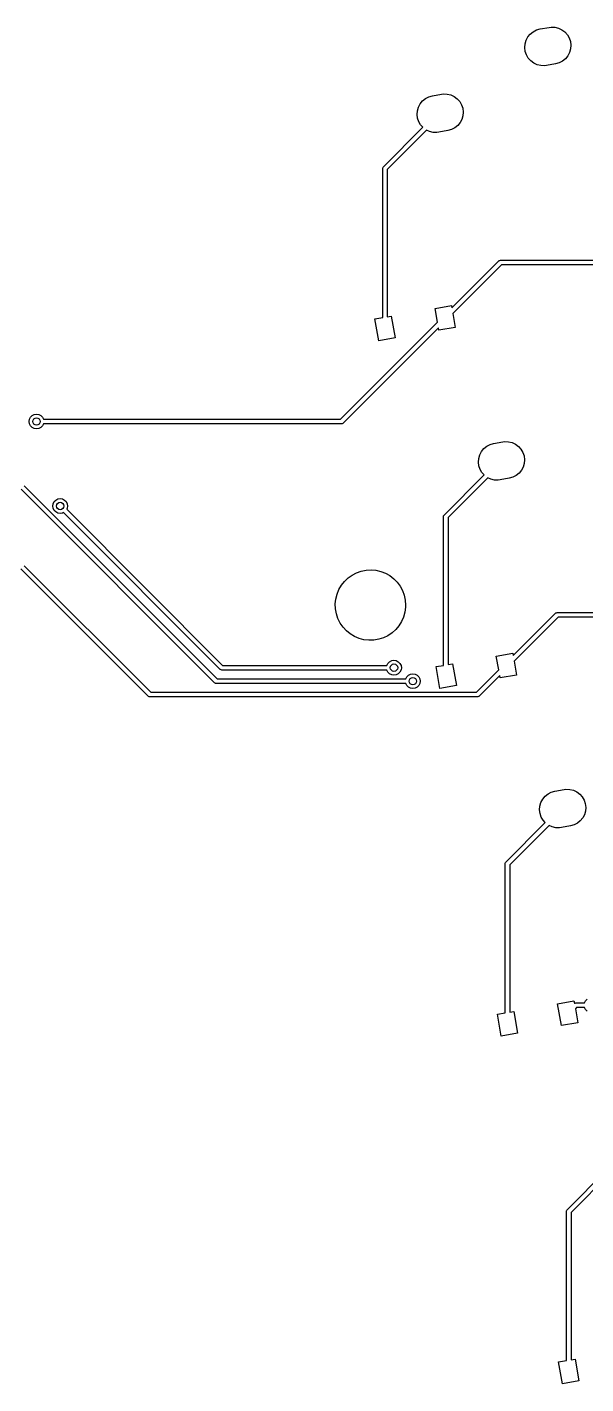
# Model space of a CAD drawing. Extents: x -73 to 321, y -180 to -25.
# Drawn here: x 162.3 to 192.5, y -129.4 to -56.2 of the extents above; entities that cross this region are included whole.
import ezdxf

# ---------------------------------------------------------------- set-up
doc = ezdxf.new("R2010")
doc.units = 0
doc.layers.add('BLACK', color=7, linetype='CONTINUOUS')

msp = doc.modelspace()

# ---------------------------------------------------------------- linework, layer by layer
at = {"layer": 'BLACK', "linetype": 'CONTINUOUS'}
for p, q in [((189.632, -56.4363), (189.811, -56.3433)), ((189.811, -56.3433), (190.006, -56.2882)), ((190.006, -56.2882), (190.498, -56.2014)), ((190.498, -56.2014), (190.602, -56.1887)), ((190.602, -56.1887), (190.804, -56.195)), ((190.804, -56.195), (191.001, -56.2419)), ((191.001, -56.2419), (191.184, -56.3273)), ((191.184, -56.3273), (191.346, -56.4478)), ((189.18, -57.294), (189.196, -57.0925)), ((189.196, -57.0925), (189.252, -56.8984)), ((189.252, -56.8984), (189.347, -56.7197)), ((189.347, -56.7197), (189.475, -56.5635)), ((189.475, -56.5635), (189.632, -56.4363)), ((191.346, -56.4478), (191.481, -56.5984)), ((191.481, -56.5984), (191.583, -56.7731)), ((191.583, -56.7731), (191.647, -56.9647)), ((191.647, -56.9647), (191.672, -57.1653)), ((189.204, -57.4946), (189.18, -57.294)), ((189.269, -57.6862), (189.204, -57.4946)), ((189.371, -57.8608), (189.269, -57.6862)), ((191.505, -57.7396), (191.377, -57.8958)), ((191.599, -57.5608), (191.505, -57.7396)), ((191.656, -57.3667), (191.599, -57.5608)), ((191.672, -57.1653), (191.656, -57.3667)), ((189.505, -58.0115), (189.371, -57.8608)), ((189.668, -58.132), (189.505, -58.0115)), ((189.851, -58.2174), (189.668, -58.132)), ((190.047, -58.2643), (189.851, -58.2174)), ((190.249, -58.2706), (190.047, -58.2643)), ((190.353, -58.2579), (190.249, -58.2706)), ((190.846, -58.171), (190.353, -58.2579)), ((191.04, -58.116), (190.846, -58.171)), ((191.22, -58.023), (191.04, -58.116)), ((191.377, -57.8958), (191.22, -58.023)), ((183.82, -60.0404), (183.999, -59.9474)), ((183.999, -59.9474), (184.193, -59.8923)), ((184.193, -59.8923), (184.686, -59.8055)), ((184.686, -59.8055), (184.79, -59.7927)), ((184.79, -59.7927), (184.992, -59.7991)), ((184.992, -59.7991), (185.188, -59.8459)), ((185.188, -59.8459), (185.372, -59.9313)), ((185.372, -59.9313), (185.534, -60.0519)), ((183.367, -60.8981), (183.384, -60.6966)), ((183.384, -60.6966), (183.44, -60.5025)), ((183.44, -60.5025), (183.534, -60.3237)), ((183.534, -60.3237), (183.662, -60.1676)), ((183.662, -60.1676), (183.82, -60.0404)), ((185.534, -60.0519), (185.669, -60.2025)), ((185.669, -60.2025), (185.77, -60.3772)), ((185.77, -60.3772), (185.835, -60.5688)), ((185.835, -60.5688), (185.859, -60.7694)), ((183.392, -61.0987), (183.367, -60.8981)), ((183.456, -61.2902), (183.392, -61.0987)), ((183.558, -61.4649), (183.456, -61.2902)), ((183.675, -61.5955), (183.558, -61.4649)), ((185.692, -61.3437), (185.564, -61.4999)), ((185.787, -61.1649), (185.692, -61.3437)), ((185.843, -60.9708), (185.787, -61.1649)), ((185.859, -60.7694), (185.843, -60.9708)), ((181.545, -63.7255), (183.675, -61.5955)), ((183.877, -61.7465), (181.758, -63.8657)), ((184.038, -61.8215), (183.877, -61.7465)), ((184.235, -61.8683), (184.038, -61.8215)), ((184.437, -61.8747), (184.235, -61.8683)), ((184.541, -61.8619), (184.437, -61.8747)), ((185.033, -61.7751), (184.541, -61.8619)), ((185.228, -61.7201), (185.033, -61.7751)), ((185.407, -61.6271), (185.228, -61.7201)), ((185.564, -61.4999), (185.407, -61.6271)), ((181.508, -63.8139), (181.511, -63.7919)), ((181.508, -71.8625), (181.508, -63.8139)), ((181.511, -63.7873), (181.512, -63.7848)), ((181.511, -63.7919), (181.511, -63.7873)), ((181.512, -63.7848), (181.513, -63.7784)), ((181.513, -63.7784), (181.53, -63.7525)), ((181.53, -63.7525), (181.545, -63.7255)), ((181.758, -63.8657), (181.758, -71.8184)), ((185.245, -71.3379), (187.78, -68.8032)), ((187.78, -68.8032), (187.798, -68.7898)), ((187.798, -68.7898), (187.801, -68.7864)), ((187.801, -68.7864), (187.803, -68.7856)), ((187.803, -68.7856), (187.808, -68.7817)), ((187.808, -68.7817), (187.839, -68.7752)), ((187.839, -68.7752), (187.868, -68.7666)), ((187.868, -68.7666), (199.871, -68.7666)), ((187.92, -69.0166), (185.298, -71.6385)), ((199.915, -69.0166), (187.92, -69.0166)), ((184.336, -71.3639), (185.222, -71.2076)), ((184.468, -72.1148), (184.336, -71.3639)), ((185.222, -71.2076), (185.245, -71.3379)), ((185.298, -71.6385), (185.43, -72.3894)), ((179.238, -77.345), (184.468, -72.1148)), ((184.521, -72.4154), (179.378, -77.5584)), ((181.086, -71.937), (181.508, -71.8625)), ((181.294, -73.1187), (181.086, -71.937)), ((181.758, -71.8184), (181.972, -71.7807)), ((181.972, -71.7807), (182.18, -72.9624)), ((184.544, -72.5457), (184.521, -72.4154)), ((185.43, -72.3894), (184.544, -72.5457)), ((182.18, -72.9624), (181.294, -73.1187)), ((162.414, -77.47), (162.434, -77.3464)), ((162.434, -77.5936), (162.414, -77.47)), ((162.434, -77.3464), (162.49, -77.2349)), ((162.49, -77.7051), (162.434, -77.5936)), ((162.49, -77.2349), (162.579, -77.1464)), ((162.579, -77.1464), (162.69, -77.0896)), ((162.69, -77.0896), (162.814, -77.07)), ((162.814, -77.07), (162.938, -77.0896)), ((162.938, -77.0896), (163.049, -77.1464)), ((163.049, -77.1464), (163.138, -77.2349)), ((163.138, -77.2349), (163.194, -77.345)), ((163.194, -77.595), (163.138, -77.7051)), ((163.194, -77.345), (179.238, -77.345)), ((179.29, -77.595), (163.194, -77.595)), ((179.319, -77.5863), (179.29, -77.595)), ((179.349, -77.5799), (179.319, -77.5863)), ((179.354, -77.576), (179.349, -77.5799)), ((179.357, -77.5752), (179.354, -77.576)), ((179.36, -77.5717), (179.357, -77.5752)), ((179.378, -77.5584), (179.36, -77.5717)), ((162.579, -77.7936), (162.49, -77.7051)), ((162.69, -77.8504), (162.579, -77.7936)), ((162.814, -77.87), (162.69, -77.8504)), ((162.938, -77.8504), (162.814, -77.87)), ((163.049, -77.7936), (162.938, -77.8504)), ((163.138, -77.7051), (163.049, -77.7936)), ((186.842, -79.0843), (186.97, -78.9281)), ((186.97, -78.9281), (187.128, -78.801)), ((187.128, -78.801), (187.307, -78.7079)), ((187.307, -78.7079), (187.501, -78.6529)), ((187.501, -78.6529), (187.994, -78.5661)), ((187.994, -78.5661), (188.098, -78.5533)), ((188.098, -78.5533), (188.3, -78.5597)), ((188.3, -78.5597), (188.496, -78.6065)), ((188.496, -78.6065), (188.68, -78.6919)), ((188.68, -78.6919), (188.842, -78.8124)), ((188.842, -78.8124), (188.977, -78.9631)), ((188.977, -78.9631), (189.078, -79.1378)), ((186.675, -79.6587), (186.692, -79.4572)), ((186.7, -79.8593), (186.675, -79.6587)), ((186.692, -79.4572), (186.748, -79.2631)), ((186.748, -79.2631), (186.842, -79.0843)), ((189.078, -79.1378), (189.143, -79.3293)), ((189.151, -79.7314), (189.095, -79.9255)), ((189.143, -79.3293), (189.167, -79.53)), ((189.167, -79.53), (189.151, -79.7314)), ((184.824, -82.5152), (186.983, -80.356)), ((187.185, -80.5071), (185.037, -82.6554)), ((186.764, -80.0508), (186.7, -79.8593)), ((186.866, -80.2255), (186.764, -80.0508)), ((186.983, -80.356), (186.866, -80.2255)), ((187.346, -80.5821), (187.185, -80.5071)), ((188.536, -80.4807), (188.341, -80.5357)), ((188.715, -80.3877), (188.536, -80.4807)), ((188.872, -80.2605), (188.715, -80.3877)), ((189, -80.1043), (188.872, -80.2605)), ((189.095, -79.9255), (189, -80.1043)), ((172.426, -91.5677), (161.98, -81.1225)), ((162.154, -80.9429), (172.566, -91.3543)), ((187.543, -80.6289), (187.346, -80.5821)), ((187.745, -80.6353), (187.543, -80.6289)), ((187.849, -80.6225), (187.745, -80.6353)), ((188.341, -80.5357), (187.849, -80.6225)), ((163.688, -82.0291), (163.708, -81.9055)), ((163.708, -81.9055), (163.765, -81.794)), ((163.765, -81.794), (163.853, -81.7055)), ((163.853, -81.7055), (163.965, -81.6487)), ((163.965, -81.6487), (164.088, -81.6291)), ((164.088, -81.6291), (164.212, -81.6487)), ((164.212, -81.6487), (164.323, -81.7055)), ((164.323, -81.7055), (164.412, -81.794)), ((164.412, -81.794), (164.469, -81.9055)), ((164.469, -81.9055), (164.488, -82.0291)), ((163.708, -82.1527), (163.688, -82.0291)), ((163.765, -82.2642), (163.708, -82.1527)), ((163.853, -82.3527), (163.765, -82.2642)), ((163.965, -82.4095), (163.853, -82.3527)), ((164.088, -82.4291), (163.965, -82.4095)), ((164.212, -82.4095), (164.088, -82.4291)), ((164.265, -82.3825), (164.212, -82.4095)), ((172.726, -90.8432), (164.265, -82.3825)), ((164.469, -82.1527), (164.442, -82.2057)), ((164.442, -82.2057), (172.866, -90.6298)), ((164.488, -82.0291), (164.469, -82.1527)), ((184.787, -82.6036), (184.79, -82.5816)), ((184.787, -90.6282), (184.787, -82.6036)), ((184.79, -82.577), (184.791, -82.5745)), ((184.79, -82.5816), (184.79, -82.577)), ((184.791, -82.5745), (184.792, -82.5681)), ((184.792, -82.5681), (184.809, -82.5423)), ((184.809, -82.5423), (184.824, -82.5152)), ((185.037, -82.6554), (185.037, -90.5841)), ((168.84, -92.2922), (161.975, -85.4269)), ((162.151, -85.2501), (168.98, -92.0788)), ((179.855, -85.756), (180.093, -85.6323)), ((180.093, -85.6323), (180.347, -85.5433)), ((180.347, -85.5433), (180.61, -85.491)), ((180.61, -85.491), (180.878, -85.4762)), ((180.878, -85.4762), (181.145, -85.4994)), ((181.145, -85.4994), (181.407, -85.56)), ((181.407, -85.56), (181.657, -85.6568)), ((181.657, -85.6568), (181.891, -85.788)), ((179.142, -86.5401), (179.277, -86.308)), ((179.277, -86.308), (179.443, -86.0973)), ((179.443, -86.0973), (179.637, -85.912)), ((179.637, -85.912), (179.855, -85.756)), ((181.891, -85.788), (182.104, -85.9508)), ((182.104, -85.9508), (182.293, -86.142)), ((182.293, -86.142), (182.452, -86.3579)), ((182.452, -86.3579), (182.58, -86.5941)), ((178.949, -87.3163), (178.976, -87.0493)), ((178.976, -87.0493), (179.041, -86.7889)), ((179.041, -86.7889), (179.142, -86.5401)), ((182.58, -86.5941), (182.673, -86.8459)), ((182.673, -86.8459), (182.729, -87.1083)), ((182.729, -87.1083), (182.748, -87.376)), ((178.959, -87.5845), (178.949, -87.3163)), ((179.008, -87.8485), (178.959, -87.5845)), ((179.093, -88.1031), (179.008, -87.8485)), ((182.709, -87.7613), (182.636, -88.0196)), ((182.744, -87.4953), (182.709, -87.7613)), ((182.748, -87.376), (182.744, -87.4953)), ((188.553, -90.0985), (190.838, -87.8139)), ((190.838, -87.8139), (190.855, -87.8006)), ((190.855, -87.8006), (190.858, -87.7971)), ((190.858, -87.7971), (190.861, -87.7963)), ((190.861, -87.7963), (190.866, -87.7924)), ((190.866, -87.7924), (190.896, -87.786)), ((190.896, -87.786), (190.926, -87.7773)), ((190.926, -87.7773), (203.223, -87.7773)), ((179.213, -88.3432), (179.093, -88.1031)), ((179.365, -88.564), (179.213, -88.3432)), ((179.547, -88.761), (179.365, -88.564)), ((182.385, -88.4928), (182.212, -88.6982)), ((182.527, -88.2651), (182.385, -88.4928)), ((182.636, -88.0196), (182.527, -88.2651)), ((190.978, -88.0273), (188.606, -90.3991)), ((203.267, -88.0273), (190.978, -88.0273)), ((179.755, -88.9305), (179.547, -88.761)), ((179.985, -89.0689), (179.755, -88.9305)), ((180.233, -89.1736), (179.985, -89.0689)), ((180.492, -89.2423), (180.233, -89.1736)), ((180.758, -89.2739), (180.492, -89.2423)), ((181.027, -89.2676), (180.758, -89.2739)), ((181.292, -89.2235), (181.027, -89.2676)), ((181.547, -89.1426), (181.292, -89.2235)), ((181.789, -89.0264), (181.547, -89.1426)), ((182.013, -88.8773), (181.789, -89.0264)), ((182.212, -88.6982), (182.013, -88.8773)), ((187.644, -90.1245), (188.53, -89.9682)), ((188.53, -89.9682), (188.553, -90.0985)), ((172.866, -90.6298), (181.738, -90.6298)), ((181.738, -90.6298), (181.794, -90.5197)), ((181.794, -90.5197), (181.883, -90.4312)), ((181.883, -90.4312), (181.994, -90.3744)), ((181.994, -90.3744), (182.118, -90.3548)), ((182.118, -90.3548), (182.242, -90.3744)), ((182.242, -90.3744), (182.353, -90.4312)), ((182.353, -90.4312), (182.442, -90.5197)), ((182.442, -90.5197), (182.498, -90.6312)), ((182.498, -90.6312), (182.518, -90.7548)), ((182.518, -90.7548), (182.498, -90.8784)), ((184.394, -90.6975), (184.787, -90.6282)), ((184.602, -91.8793), (184.394, -90.6975)), ((185.037, -90.5841), (185.28, -90.5413)), ((185.28, -90.5413), (185.488, -91.723)), ((187.776, -90.8754), (187.644, -90.1245)), ((188.606, -90.3991), (188.738, -91.15)), ((172.566, -91.3543), (182.754, -91.3543)), ((172.753, -90.858), (172.726, -90.8432)), ((172.779, -90.8747), (172.753, -90.858)), ((172.785, -90.8756), (172.779, -90.8747)), ((172.787, -90.877), (172.785, -90.8756)), ((172.792, -90.8766), (172.787, -90.877)), ((172.814, -90.8798), (172.792, -90.8766)), ((181.738, -90.8798), (172.814, -90.8798)), ((181.794, -90.9899), (181.738, -90.8798)), ((181.883, -91.0784), (181.794, -90.9899)), ((181.994, -91.1353), (181.883, -91.0784)), ((182.118, -91.1548), (181.994, -91.1353)), ((182.242, -91.1353), (182.118, -91.1548)), ((182.353, -91.0784), (182.242, -91.1353)), ((182.442, -90.9899), (182.353, -91.0784)), ((182.498, -90.8784), (182.442, -90.9899)), ((182.754, -91.3543), (182.81, -91.2442)), ((182.81, -91.2442), (182.899, -91.1557)), ((182.899, -91.1557), (183.01, -91.0989)), ((183.01, -91.0989), (183.134, -91.0793)), ((183.134, -91.0793), (183.258, -91.0989)), ((183.258, -91.0989), (183.369, -91.1557)), ((183.369, -91.1557), (183.458, -91.2442)), ((183.458, -91.2442), (183.514, -91.3557)), ((183.514, -91.3557), (183.534, -91.4793)), ((183.534, -91.4793), (183.514, -91.6029)), ((186.573, -92.0788), (187.776, -90.8754)), ((187.829, -91.176), (186.713, -92.2922)), ((187.852, -91.3063), (187.829, -91.176)), ((188.738, -91.15), (187.852, -91.3063)), ((168.98, -92.0788), (186.573, -92.0788)), ((172.453, -91.5825), (172.426, -91.5677)), ((172.478, -91.5992), (172.453, -91.5825)), ((172.485, -91.6001), (172.478, -91.5992)), ((172.487, -91.6015), (172.485, -91.6001)), ((172.492, -91.6011), (172.487, -91.6015)), ((172.514, -91.6043), (172.492, -91.6011)), ((182.754, -91.6043), (172.514, -91.6043)), ((182.81, -91.7144), (182.754, -91.6043)), ((182.899, -91.8029), (182.81, -91.7144)), ((183.01, -91.8598), (182.899, -91.8029)), ((183.134, -91.8793), (183.01, -91.8598)), ((183.258, -91.8598), (183.134, -91.8793)), ((183.369, -91.8029), (183.258, -91.8598)), ((183.458, -91.7144), (183.369, -91.8029)), ((183.514, -91.6029), (183.458, -91.7144)), ((185.488, -91.723), (184.602, -91.8793)), ((168.867, -92.307), (168.84, -92.2922)), ((168.893, -92.3237), (168.867, -92.307)), ((168.899, -92.3246), (168.893, -92.3237)), ((168.902, -92.326), (168.899, -92.3246)), ((168.906, -92.3256), (168.902, -92.326)), ((168.928, -92.3288), (168.906, -92.3256)), ((186.624, -92.3288), (168.928, -92.3288)), ((186.654, -92.3202), (186.624, -92.3288)), ((186.684, -92.3137), (186.654, -92.3202)), ((186.689, -92.3098), (186.684, -92.3137)), ((186.692, -92.309), (186.689, -92.3098)), ((186.695, -92.3055), (186.692, -92.309)), ((186.713, -92.2922), (186.695, -92.3055)), ((190.809, -97.4135), (191.302, -97.3267)), ((191.302, -97.3267), (191.406, -97.3139)), ((191.406, -97.3139), (191.608, -97.3203)), ((191.608, -97.3203), (191.804, -97.3671)), ((191.804, -97.3671), (191.988, -97.4525)), ((190, -98.2178), (190.056, -98.0237)), ((190.056, -98.0237), (190.15, -97.8449)), ((190.15, -97.8449), (190.278, -97.6887)), ((190.278, -97.6887), (190.436, -97.5615)), ((190.436, -97.5615), (190.615, -97.4685)), ((190.615, -97.4685), (190.809, -97.4135)), ((191.988, -97.4525), (192.15, -97.573)), ((192.15, -97.573), (192.285, -97.7237)), ((192.285, -97.7237), (192.386, -97.8984)), ((192.386, -97.8984), (192.451, -98.0899)), ((192.451, -98.0899), (192.475, -98.2905)), ((189.983, -98.4192), (190, -98.2178)), ((190.008, -98.6199), (189.983, -98.4192)), ((190.072, -98.8114), (190.008, -98.6199)), ((190.174, -98.9861), (190.072, -98.8114)), ((192.403, -98.6861), (192.308, -98.8649)), ((192.459, -98.492), (192.403, -98.6861)), ((192.475, -98.2905), (192.459, -98.492)), ((188.161, -101.247), (190.291, -99.1166)), ((190.493, -99.2676), (188.374, -101.387)), ((190.291, -99.1166), (190.174, -98.9861)), ((190.654, -99.3427), (190.493, -99.2676)), ((190.851, -99.3895), (190.654, -99.3427)), ((191.053, -99.3959), (190.851, -99.3895)), ((191.157, -99.3831), (191.053, -99.3959)), ((191.649, -99.2963), (191.157, -99.3831)), ((191.844, -99.2413), (191.649, -99.2963)), ((192.023, -99.1482), (191.844, -99.2413)), ((192.18, -99.0211), (192.023, -99.1482)), ((192.308, -98.8649), (192.18, -99.0211)), ((188.124, -101.335), (188.127, -101.313)), ((188.124, -109.384), (188.124, -101.335)), ((188.127, -101.308), (188.128, -101.306)), ((188.127, -101.313), (188.127, -101.308)), ((188.128, -101.306), (188.129, -101.3)), ((188.129, -101.3), (188.146, -101.274)), ((188.146, -101.274), (188.161, -101.247)), ((188.374, -101.387), (188.374, -109.34)), ((190.952, -108.885), (191.838, -108.729)), ((191.16, -110.067), (190.952, -108.885)), ((191.838, -108.729), (191.862, -108.863)), ((191.862, -108.863), (191.863, -108.861)), ((191.863, -108.861), (191.866, -108.86)), ((191.866, -108.86), (191.871, -108.856)), ((191.871, -108.856), (191.901, -108.85)), ((191.901, -108.85), (191.931, -108.841)), ((191.931, -108.841), (192.406, -108.841)), ((192.406, -108.841), (192.462, -108.731)), ((192.462, -108.731), (192.551, -108.642)), ((187.702, -109.458), (188.124, -109.384)), ((187.91, -110.64), (187.702, -109.458)), ((188.374, -109.34), (188.588, -109.302)), ((188.588, -109.302), (188.796, -110.484)), ((191.983, -109.091), (191.914, -109.16)), ((191.914, -109.16), (192.046, -109.911)), ((192.406, -109.091), (191.983, -109.091)), ((192.462, -109.201), (192.406, -109.091)), ((192.551, -109.29), (192.462, -109.201)), ((188.796, -110.484), (187.91, -110.64)), ((192.046, -109.911), (191.16, -110.067)), ((191.469, -120.007), (193.599, -117.877)), ((193.801, -118.028), (191.682, -120.147)), ((191.436, -120.067), (191.437, -120.06)), ((191.437, -120.06), (191.454, -120.034)), ((191.454, -120.034), (191.469, -120.007)), ((191.432, -120.096), (191.435, -120.074)), ((191.432, -128.144), (191.432, -120.096)), ((191.435, -120.069), (191.436, -120.067)), ((191.435, -120.074), (191.435, -120.069)), ((191.682, -120.147), (191.682, -128.1)), ((191.682, -128.1), (191.896, -128.062)), ((191.896, -128.062), (192.104, -129.244)), ((191.01, -128.219), (191.432, -128.144)), ((191.218, -129.4), (191.01, -128.219)), ((192.104, -129.244), (191.218, -129.4))]:
    msp.add_line(p, q, dxfattribs=at)
at = {"layer": 'BLACK'}
for centre in [(162.814, -77.47), (164.088, -82.0291), (182.118, -90.7548), (183.134, -91.4793)]:
    msp.add_circle(centre, 0.2, dxfattribs=at)

doc.saveas('drawing.dxf')
